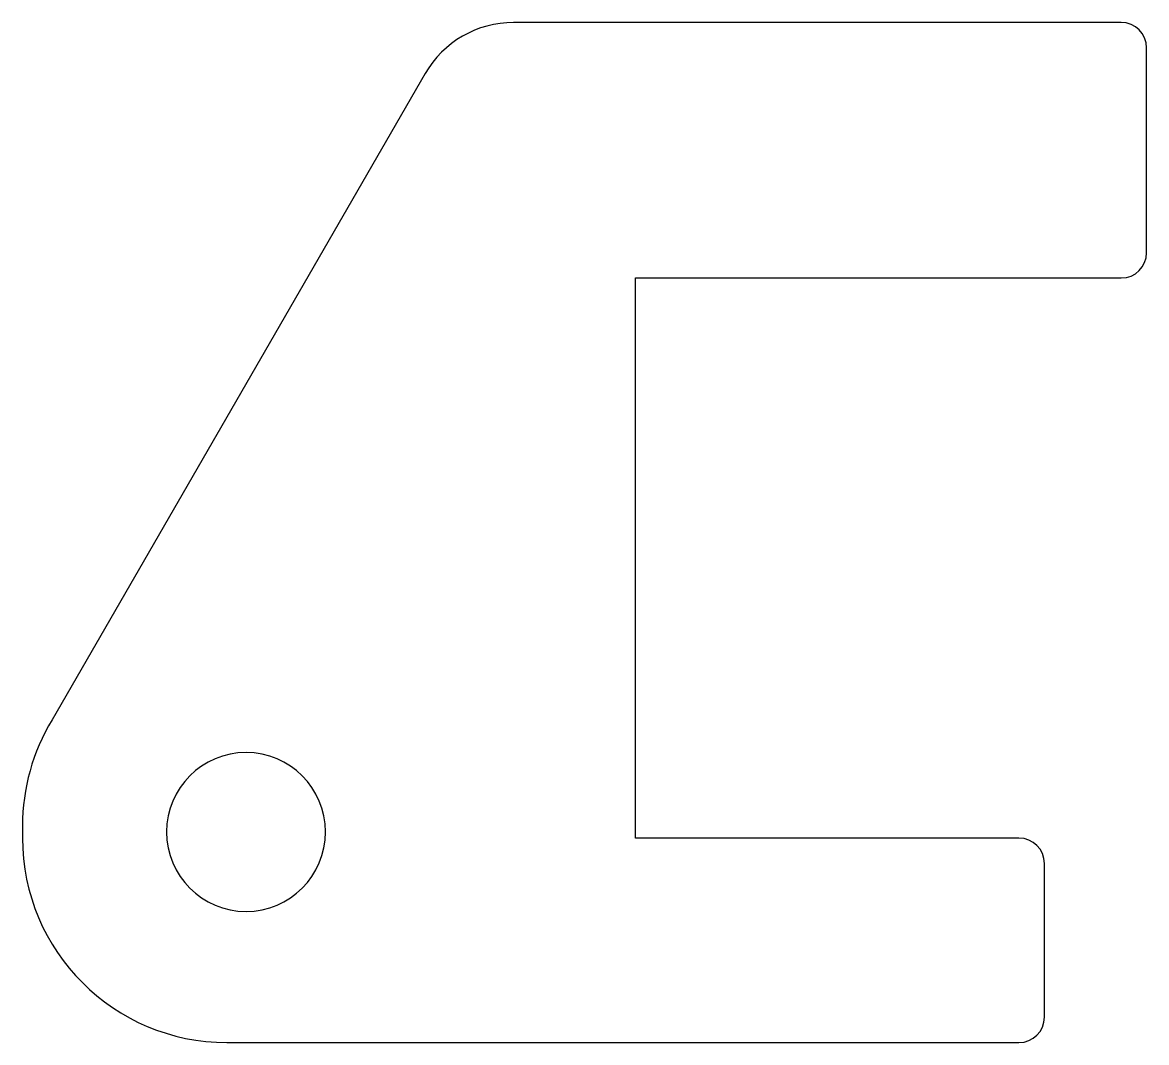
# Model space of a CAD drawing. Extents: x -29 to 40.9, y 6.5 to 69.9.
import ezdxf

# ---------------------------------------------------------------- set-up
doc = ezdxf.new("R2010")
doc.units = 0
doc.layers.get('0').update_dxf_attribs({"linetype": 'CONTINUOUS'})

msp = doc.modelspace()

# ---------------------------------------------------------------- linework, layer by layer
for p, q in [((39.295, 69.874), (1.541, 69.874)), ((40.87, 55.569), (40.87, 68.299)), ((-3.958, 66.699), (-27.143, 26.542)), ((9.12, 53.999), (39.3, 53.999)), ((9.12, 19.201), (9.12, 53.999)), ((-28.98, 19.963), (-28.98, 19.201)), ((32.945, 19.201), (9.12, 19.201)), ((34.52, 8.075), (34.52, 17.626)), ((-16.28, 6.501), (32.945, 6.501))]:
    msp.add_line(p, q)
for centre, radius, start, end in [((1.541, 63.524), 6.35, 90, 150), ((39.295, 68.299), 1.575, 360, 90), ((39.3, 55.569), 1.57, 270, 0), ((-16.28, 19.963), 12.7, 148.7956, 180), ((-15.086, 19.582), 4.94, 0, 180), ((-15.086, 19.582), 4.94, 180, 0), ((-16.28, 19.201), 12.7, 180, 270), ((32.945, 17.626), 1.575, 0, 90), ((32.945, 8.075), 1.575, 270, 360)]:
    msp.add_arc(centre, radius, start, end)

doc.saveas('drawing.dxf')
